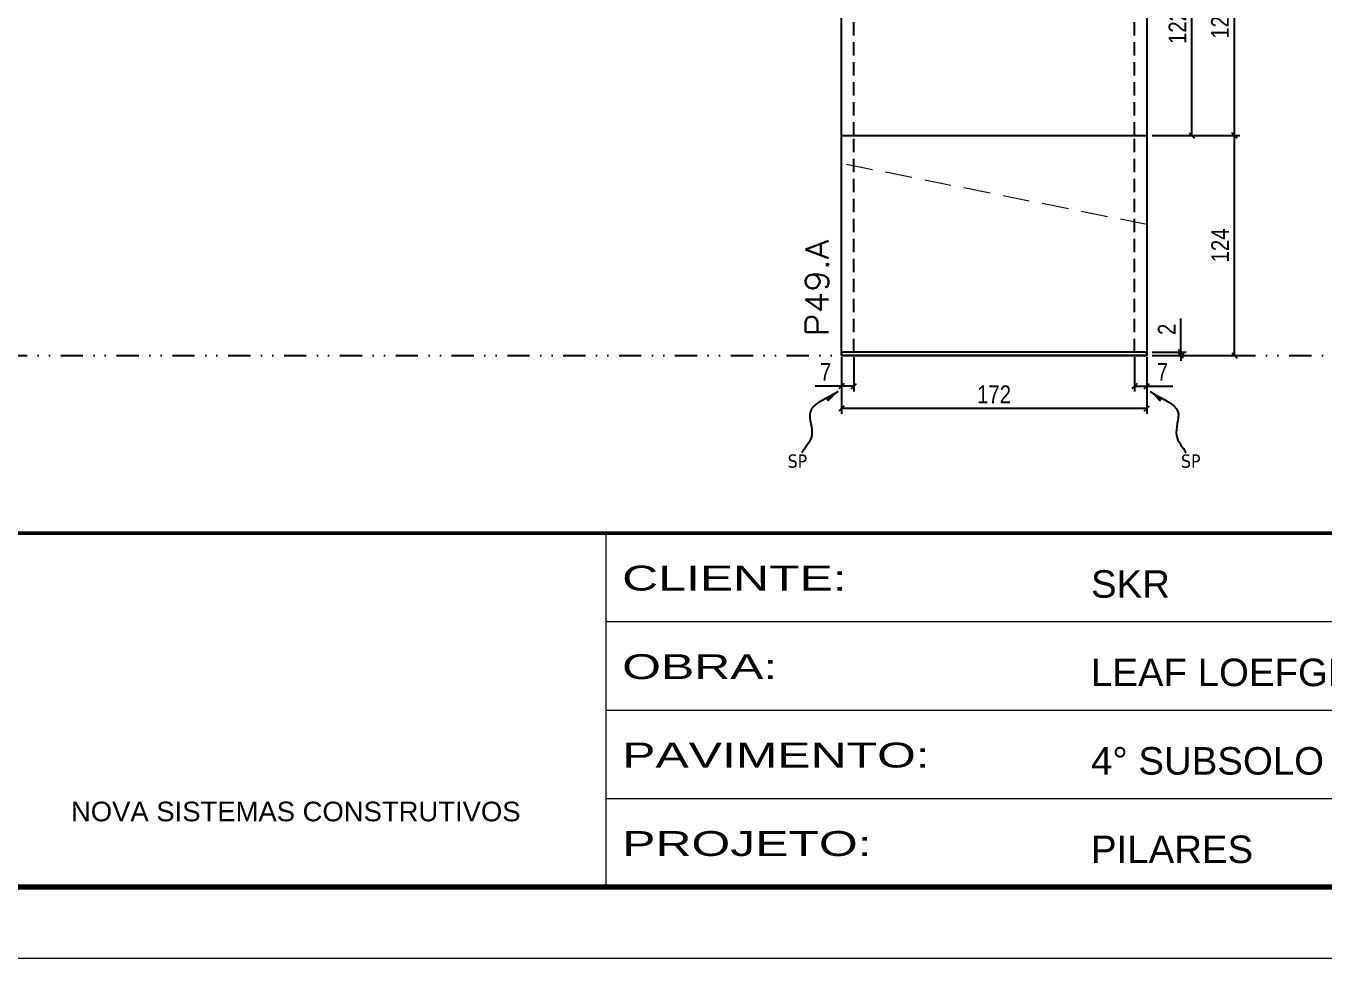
# Model space of a CAD drawing. Header units: millimetres. Extents: x 13777 to 27878, y -21631 to 6985.
# Drawn here: x 14512 to 15243, y -7848 to -7323 of the extents above; entities that cross this region are included whole.
import ezdxf

# ---------------------------------------------------------------- set-up
doc = ezdxf.new("R2010")
doc.units = ezdxf.units.MM
for name, pattern in [('CONTINUO', [0]), ('DASHED', [0.75, 0.5, -0.25]), ('DIVIDE2', [0.625, 0.25, -0.125, 0, -0.125, 0, -0.125]), ('HIDDEN', [0.375, 0.25, -0.125])]:
    doc.linetypes.add(name, pattern=pattern)
for name, color, linetype in [('COTA', 241, 'Continuous'), ('Nível', 160, 'Continuous'), ('Painéis', 200, 'Continuous'), ('Sarrafo de Pressão', 42, 'HIDDEN'), ('texto', 7, 'Continuous')]:
    doc.layers.add(name, color=color, linetype=linetype)
for name, color, linetype, lineweight in [('Folhas', 255, 'Continuous', 9), ('Hachura', 251, 'Continuous', 9), ('SARRAFO DE PRESSAO', 251, 'DASHED', 9), ('Texto Seção', 7, 'Continuous', 15)]:
    doc.layers.add(name, color=color, linetype=linetype, lineweight=lineweight)
doc.styles.add('ARIAL', font='arial.ttf')
doc.styles.add('COTA TECNICA', font='techl___.ttf', dxfattribs={"height": 10})
doc.styles.add('COTA TECNICA-50', font='techl___.ttf', dxfattribs={"height": 10})
doc.styles.add('REGUA-120', font='ROMANS.shx', dxfattribs={"height": 15})
doc.styles.get("Standard").update_dxf_attribs({"font": 'arial.ttf'})
doc.styles.add('Tecnologia', font='')
doc.styles.get('Tecnologia').set_extended_font_data('Forgotten Futurist')
doc.dimstyles.new('COTA PAINEL-50', dxfattribs={"dimtxt": 10, "dimasz": 3, "dimexe": 3, "dimexo": 3, "dimgap": 3, "dimtad": 1, "dimdec": 1, "dimzin": 12, "dimdsep": 46, "dimtxsty": 'COTA TECNICA-50', "dimblk1": 'OBLIQUE', "dimblk2": 'OBLIQUE', "dimsah": 1, "dimcen": 0.9, "dimclrd": 4, "dimclre": 4, "dimclrt": 240, "dimadec": 1, "dimazin": 3, "dimtfac": 1, "dimtdec": 1, "dimtmove": 0, "dimatfit": 3, "dimfxl": 1, "dimtolj": 1, "dimtzin": 12, "dimarcsym": 0})
doc.dimstyles.new('PAINEL', dxfattribs={"dimtxt": 10, "dimasz": 3, "dimexe": 3, "dimexo": 3, "dimgap": 3, "dimtad": 1, "dimdec": 1, "dimzin": 12, "dimdsep": 46, "dimtxsty": 'COTA TECNICA', "dimblk1": 'OBLIQUE', "dimblk2": 'OBLIQUE', "dimsah": 1, "dimcen": 0.9, "dimclrd": 4, "dimclre": 4, "dimclrt": 240, "dimadec": 1, "dimazin": 3, "dimtfac": 1, "dimtdec": 1, "dimtmove": 0, "dimatfit": 3, "dimfxl": 1, "dimtolj": 1, "dimtzin": 12, "dimarcsym": 0})
doc.dimstyles.get("Standard").update_dxf_attribs({"dimtxt": 0.18, "dimasz": 0.18, "dimexe": 0.18, "dimexo": 0.0625, "dimgap": 0.09, "dimtad": 0, "dimtih": 1, "dimtoh": 1, "dimdec": 4, "dimzin": 0, "dimdsep": 46, "dimtxsty": 'Standard', "dimcen": 0.09, "dimadec": 0, "dimazin": 0, "dimtfac": 1, "dimtdec": 4, "dimtofl": 0, "dimtmove": 0, "dimatfit": 3, "dimfxl": 1, "dimtolj": 1, "dimtzin": 0, "dimarcsym": 0})

# ---------------------------------------------------------------- blocks, each defined once
blk = doc.blocks.new('9999999999')
at = {"color": 30, "linetype": 'CONTINUO'}
for p, q in [((98564.56, 34230.21), (98564.56, 34429.45)), ((98564.56, 34379.64), (99583.98, 34379.64)), ((98564.56, 34329.83), (99487.98, 34329.83)), ((98564.56, 34280.02), (99487.98, 34280.02))]:
    blk.add_line(p, q, dxfattribs=at)
at = {"color": 30, "linetype": 'CONTINUO', "const_width": 2}
blk.add_lwpolyline([(99583.98, 34230.21), (99583.98, 34414.45, 0.414214), (99568.98, 34429.45), (98228.98, 34429.45, 0.414214), (98213.98, 34414.45), (98213.98, 34245.21, 0.414214), (98228.98, 34230.21), (99583.98, 34230.21)], format="xyb", dxfattribs=at)
at = {"layer": 'Folhas'}
blk.add_lwpolyline([(98138.98, 34190.21), (99623.98, 34190.21), (99623.98, 35240.21), (98138.98, 35240.21)], close=True, dxfattribs=at)
at = {"layer": 'Folhas', "color": 30, "const_width": 3}
blk.add_lwpolyline([(98213.98, 34230.21), (99583.98, 34230.21), (99583.98, 35200.21), (98213.98, 35200.21)], close=True, dxfattribs=at)
at = {"color": 7, "linetype": 'Continuous', "ltscale": 5, "style": 'ARIAL'}
for s, height, p in [('SKR', 15.483, (98837.68, 34393.13)), ('LEAF LOEFGREN', 15.4829, (98837.68, 34343.32)), ('4° SUBSOLO', 15.483, (98837.68, 34293.51)), ('NOVA SISTEMAS CONSTRUTIVOS', 11.0592, (98263.19, 34267.21)), ('PILARES', 15.483, (98837.68, 34243.7))]:
    blk.add_text(s, height=height, dxfattribs=at).set_placement(p)
at = {"layer": 'Folhas', "color": 7, "style": 'Tecnologia', "width": 1.5}
for s, p in [('CLIENTE:', (98573.65, 34397.17)), ('OBRA:', (98573.65, 34347.31)), ('PAVIMENTO:', (98573.65, 34297.5)), ('PROJETO:', (98573.65, 34247.69))]:
    blk.add_text(s, height=14, dxfattribs=at).set_placement(p)
blk = doc.blocks.new('_Oblique')
at = {"color": 0, "linetype": 'ByBlock', "lineweight": -2}
blk.add_line((-0.5, -0.5), (0.5, 0.5), dxfattribs=at)
blk = doc.blocks.new('*D2163')
at = {"layer": 'COTA', "color": 4, "lineweight": -2, "transparency": 16777216}
for p, q in [((14971.59, -7509.89), (14971.59, -7541.79)), ((15143.59, -7509.89), (15143.59, -7541.79)), ((15143.59, -7538.79), (14971.59, -7538.79))]:
    blk.add_line(p, q, dxfattribs=at)
at = {"layer": 'Defpoints', "color": 0, "transparency": 16777216}
for p in [(14971.59, -7506.89), (15143.59, -7506.89), (14971.59, -7538.79)]:
    blk.add_point(p, dxfattribs=at)
at = {"layer": 'COTA', "color": 4, "lineweight": -2, "transparency": 16777216, "xscale": 3, "yscale": 3, "zscale": 3, "rotation": 180}
blk.add_blockref('_Oblique', (14971.59, -7538.79), dxfattribs=at)
at = {"layer": 'COTA', "color": 4, "lineweight": -2, "transparency": 16777216, "xscale": 3, "yscale": 3, "zscale": 3}
blk.add_blockref('_Oblique', (15143.59, -7538.79), dxfattribs=at)
at = {"layer": 'COTA', "color": 240, "transparency": 16777216, "insert": (15057.59, -7530.71), "char_height": 10, "attachment_point": 5, "style": 'COTA TECNICA'}
blk.add_mtext('\\A1;172', dxfattribs=at)
blk = doc.blocks.new('*D2164')
at = {"layer": 'COTA', "color": 4, "lineweight": -2, "transparency": 16777216}
for p, q in [((14971.59, -7511.89), (14971.59, -7529.13)), ((14978.59, -7509.89), (14978.59, -7529.13)), ((14971.59, -7526.13), (14956.86, -7526.13)), ((14978.59, -7526.13), (14971.59, -7526.13))]:
    blk.add_line(p, q, dxfattribs=at)
at = {"layer": 'Defpoints', "color": 0, "transparency": 16777216}
for p in [(14978.59, -7506.89), (14971.59, -7508.89), (14971.59, -7526.13)]:
    blk.add_point(p, dxfattribs=at)
at = {"layer": 'COTA', "color": 4, "lineweight": -2, "transparency": 16777216, "xscale": 3, "yscale": 3, "zscale": 3, "rotation": 180}
blk.add_blockref('_Oblique', (14971.59, -7526.13), dxfattribs=at)
at = {"layer": 'COTA', "color": 4, "lineweight": -2, "transparency": 16777216, "xscale": 3, "yscale": 3, "zscale": 3}
blk.add_blockref('_Oblique', (14978.59, -7526.13), dxfattribs=at)
at = {"layer": 'COTA', "color": 240, "transparency": 16777216, "insert": (14962.72, -7518.06), "char_height": 10, "attachment_point": 5, "style": 'COTA TECNICA-50'}
blk.add_mtext('\\A1;7', dxfattribs=at)
blk = doc.blocks.new('*D2165')
at = {"layer": 'COTA', "color": 4, "lineweight": -2, "transparency": 16777216}
for p, q in [((15136.59, -7509.89), (15136.59, -7529.13)), ((15143.59, -7511.89), (15143.59, -7529.13)), ((15136.59, -7526.13), (15143.59, -7526.13)), ((15143.59, -7526.13), (15158.32, -7526.13))]:
    blk.add_line(p, q, dxfattribs=at)
at = {"layer": 'Defpoints', "color": 0, "transparency": 16777216}
for p in [(15136.59, -7506.89), (15143.59, -7508.89), (15143.59, -7526.13)]:
    blk.add_point(p, dxfattribs=at)
at = {"layer": 'COTA', "color": 4, "lineweight": -2, "transparency": 16777216, "xscale": 3, "yscale": 3, "zscale": 3, "rotation": 180}
blk.add_blockref('_Oblique', (15136.59, -7526.13), dxfattribs=at)
at = {"layer": 'COTA', "color": 4, "lineweight": -2, "transparency": 16777216, "xscale": 3, "yscale": 3, "zscale": 3}
blk.add_blockref('_Oblique', (15143.59, -7526.13), dxfattribs=at)
at = {"layer": 'COTA', "color": 240, "transparency": 16777216, "insert": (15152.45, -7518.06), "char_height": 10, "attachment_point": 5, "style": 'COTA TECNICA-50'}
blk.add_mtext('\\A1;7', dxfattribs=at)
blk = doc.blocks.new('*D2166')
at = {"layer": 'COTA', "color": 4, "lineweight": -2, "transparency": 16777216}
for p, q in [((15162.85, -7506.89), (15162.85, -7488.09)), ((15146.59, -7506.89), (15165.85, -7506.89)), ((15162.85, -7508.89), (15162.85, -7506.89)), ((15146.59, -7508.89), (15165.85, -7508.89)), ((15162.85, -7508.89), (15162.85, -7511.89))]:
    blk.add_line(p, q, dxfattribs=at)
at = {"layer": 'Defpoints', "color": 0, "transparency": 16777216}
for p in [(15143.59, -7506.89), (15143.59, -7508.89), (15162.85, -7508.89)]:
    blk.add_point(p, dxfattribs=at)
at = {"layer": 'COTA', "color": 4, "lineweight": -2, "transparency": 16777216, "xscale": 3, "yscale": 3, "zscale": 3}
for p, rotation in [((15162.85, -7506.89), 270), ((15162.85, -7508.89), 90)]:
    blk.add_blockref('_Oblique', p, dxfattribs=dict(at, rotation=rotation))
at = {"layer": 'COTA', "color": 240, "transparency": 16777216, "insert": (15154.85, -7494.14), "char_height": 10, "attachment_point": 5, "rotation": 90, "style": 'COTA TECNICA-50'}
blk.add_mtext('\\A1;2', dxfattribs=at)
blk = doc.blocks.new('*D2176')
at = {"layer": 'COTA', "color": 4, "linetype": 'ByBlock', "lineweight": -2, "transparency": 16777216}
for p, q in [((15146.59, -7384.89), (15195.96, -7384.89)), ((15192.96, -7508.89), (15192.96, -7384.89)), ((15146.59, -7508.89), (15195.96, -7508.89))]:
    blk.add_line(p, q, dxfattribs=at)
at = {"layer": 'Defpoints', "color": 0, "linetype": 'ByBlock', "transparency": 16777216}
for p in [(15143.59, -7384.89), (15192.96, -7384.89), (15143.59, -7508.89)]:
    blk.add_point(p, dxfattribs=at)
at = {"layer": 'COTA', "color": 4, "linetype": 'ByBlock', "lineweight": -2, "transparency": 16777216, "xscale": 3, "yscale": 3, "zscale": 3}
for p, rotation in [((15192.96, -7384.89), 90), ((15192.96, -7508.89), 270)]:
    blk.add_blockref('_Oblique', p, dxfattribs=dict(at, rotation=rotation))
at = {"layer": 'COTA', "color": 240, "linetype": 'ByBlock', "transparency": 16777216, "insert": (15184.88, -7446.89), "char_height": 10, "attachment_point": 5, "rotation": 90, "style": 'COTA TECNICA'}
blk.add_mtext('\\A1;124', dxfattribs=at)
blk = doc.blocks.new('*D2177')
at = {"layer": 'COTA', "color": 4, "linetype": 'ByBlock', "lineweight": -2, "transparency": 16777216}
for p, q in [((15146.59, -7384.89), (15195.96, -7384.89)), ((15192.96, -7508.89), (15192.96, -7384.89)), ((15146.59, -7508.89), (15195.96, -7508.89))]:
    blk.add_line(p, q, dxfattribs=at)
at = {"layer": 'Defpoints', "color": 0, "linetype": 'ByBlock', "transparency": 16777216}
for p in [(15143.59, -7384.89), (15192.96, -7384.89), (15143.59, -7508.89)]:
    blk.add_point(p, dxfattribs=at)
at = {"layer": 'COTA', "color": 4, "linetype": 'ByBlock', "lineweight": -2, "transparency": 16777216, "xscale": 3, "yscale": 3, "zscale": 3}
for p, rotation in [((15192.96, -7384.89), 90), ((15192.96, -7508.89), 270)]:
    blk.add_blockref('_Oblique', p, dxfattribs=dict(at, rotation=rotation))
at = {"layer": 'COTA', "color": 240, "linetype": 'ByBlock', "transparency": 16777216, "insert": (15184.88, -7446.89), "char_height": 10, "attachment_point": 5, "rotation": 90, "style": 'COTA TECNICA'}
blk.add_mtext('\\A1;124', dxfattribs=at)
blk = doc.blocks.new('*D2187')
at = {"layer": 'COTA', "color": 4, "lineweight": -2, "transparency": 16777216}
for p, q in [((15146.59, -7256.89), (15195.96, -7256.89)), ((15192.96, -7384.89), (15192.96, -7256.89)), ((15146.59, -7384.89), (15195.96, -7384.89))]:
    blk.add_line(p, q, dxfattribs=at)
at = {"layer": 'Defpoints', "color": 0, "transparency": 16777216}
for p in [(15143.59, -7256.89), (15192.96, -7256.89), (15143.59, -7384.89)]:
    blk.add_point(p, dxfattribs=at)
at = {"layer": 'COTA', "color": 4, "lineweight": -2, "transparency": 16777216, "xscale": 3, "yscale": 3, "zscale": 3}
for p, rotation in [((15192.96, -7256.89), 90), ((15192.96, -7384.89), 270)]:
    blk.add_blockref('_Oblique', p, dxfattribs=dict(at, rotation=rotation))
at = {"layer": 'COTA', "color": 240, "transparency": 16777216, "insert": (15184.86, -7320.89), "char_height": 10, "attachment_point": 5, "rotation": 90, "style": 'COTA TECNICA'}
blk.add_mtext('\\A1;128', dxfattribs=at)
blk = doc.blocks.new('*D2188')
at = {"layer": 'COTA', "color": 4, "lineweight": -2, "transparency": 16777216}
for p, q in [((15146.59, -7262.89), (15171.94, -7262.89)), ((15168.94, -7384.89), (15168.94, -7262.89)), ((15146.59, -7384.89), (15171.94, -7384.89))]:
    blk.add_line(p, q, dxfattribs=at)
at = {"layer": 'Defpoints', "color": 0, "transparency": 16777216}
for p in [(15143.59, -7262.89), (15168.94, -7262.89), (15143.59, -7384.89)]:
    blk.add_point(p, dxfattribs=at)
at = {"layer": 'COTA', "color": 4, "lineweight": -2, "transparency": 16777216, "xscale": 3, "yscale": 3, "zscale": 3}
for p, rotation in [((15168.94, -7262.89), 90), ((15168.94, -7384.89), 270)]:
    blk.add_blockref('_Oblique', p, dxfattribs=dict(at, rotation=rotation))
at = {"layer": 'COTA', "color": 240, "transparency": 16777216, "insert": (15160.88, -7323.89), "char_height": 10, "attachment_point": 5, "rotation": 90, "style": 'COTA TECNICA'}
blk.add_mtext('\\A1;122', dxfattribs=at)

msp = doc.modelspace()

# ---------------------------------------------------------------- linework, layer by layer
at = {"layer": 'Hachura', "linetype": 'DASHED', "ltscale": 30}
msp.add_line((15143.59, -7435.1), (14971.59, -7400.7), dxfattribs=at)
at = {"layer": 'Nível', "color": 4, "linetype": 'DIVIDE2', "ltscale": 50}
msp.add_line((13777.11, -7508.89), (21531.15, -7508.89), dxfattribs=at)
at = {"layer": 'Painéis'}
for p, q in [((14971.59, -7508.89), (14971.59, -7256.89)), ((15143.59, -7256.89), (15143.59, -7508.89)), ((14971.59, -7384.89), (15143.59, -7384.89)), ((15143.59, -7508.89), (14971.59, -7508.89))]:
    msp.add_line(p, q, dxfattribs=at)
msp.add_lwpolyline([(15143.59, -7506.89), (14971.59, -7506.89), (14971.59, -7508.89), (15143.59, -7508.89)], close=True, dxfattribs=at)
at = {"layer": 'Sarrafo de Pressão', "ltscale": 30}
for p, q in [((14978.59, -7384.89), (14978.59, -7256.89)), ((15136.59, -7384.89), (15136.59, -7256.89)), ((14978.59, -7506.89), (14978.59, -7384.89)), ((15136.59, -7506.89), (15136.59, -7384.89))]:
    msp.add_line(p, q, dxfattribs=at)

# ---------------------------------------------------------------- block references
at = {"layer": 'SARRAFO DE PRESSAO', "color": 6, "linetype": 'ByBlock'}
msp.add_blockref('9999999999', (-83725.51, -42038.38), dxfattribs=at)

# ---------------------------------------------------------------- texts
at = {"layer": 'texto', "color": 0, "char_height": 7.5, "attachment_point": 5}
for insert in [(14946.81, -7568.38), (15168.36, -7568.38)]:
    msp.add_mtext('{\\fTahoma|b0|i0|c0|p34;\\C4;SP}', dxfattribs=dict(at, insert=insert))
at = {"layer": 'Texto Seção', "style": 'REGUA-120', "width": 1.1}
msp.add_text('P49.A', height=13, rotation=90, dxfattribs=at).set_placement((14964.34, -7498.13))

# ---------------------------------------------------------------- dimensions: what is measured, and where the dimension line sits
at = {"layer": 'COTA'}
for base, p1, p2, angle, dimstyle, picture, middle in [((15192.96, -7256.89), (15143.59, -7384.89), (15143.59, -7256.89), 90, 'PAINEL', '*D2187', (15184.86, -7320.89)), ((15168.94, -7262.89), (15143.59, -7384.89), (15143.59, -7262.89), 90, 'PAINEL', '*D2188', (15160.88, -7323.89)), ((14971.59, -7526.13), (14978.59, -7506.89), (14971.59, -7508.89), 180, 'COTA PAINEL-50', '*D2164', (14962.72, -7518.06))]:
    dim = msp.add_linear_dim(base=base, p1=p1, p2=p2, angle=angle, dimstyle=dimstyle, dxfattribs=at)
    dim.commit()
    dim.dimension.update_dxf_attribs({"geometry": picture, "text_midpoint": middle})
at = {"layer": 'COTA', "linetype": 'ByBlock'}
for picture in ['*D2176', '*D2177']:
    dim = msp.add_aligned_dim(p1=(15143.59, -7508.89), p2=(15143.59, -7384.89), distance=-49.37, dimstyle='PAINEL', dxfattribs=at)
    dim.commit()
    dim.dimension.update_dxf_attribs({"geometry": picture, "text_midpoint": (15184.88, -7446.89)})
at = {"layer": 'COTA'}
dim = msp.add_linear_dim(base=(15162.85, -7508.89), p1=(15143.59, -7506.89), p2=(15143.59, -7508.89), angle=90, dimstyle='COTA PAINEL-50', dxfattribs=at)
dim.commit()
dim.dimension.update_dxf_attribs({"geometry": '*D2166', "text_midpoint": (15162.85, -7494.14), "dimtype": 160})
dim = msp.add_linear_dim(base=(14971.59, -7538.79), p1=(15143.59, -7506.89), p2=(14971.59, -7506.89), angle=180, dimstyle='PAINEL', override={"dimarcsym": 2}, dxfattribs=at)
dim.commit()
dim.dimension.update_dxf_attribs({"geometry": '*D2163', "text_midpoint": (15057.59, -7530.71)})
dim = msp.add_linear_dim(base=(15143.59, -7526.13), p1=(15136.59, -7506.89), p2=(15143.59, -7508.89), dimstyle='COTA PAINEL-50', dxfattribs=at)
dim.commit()
dim.dimension.update_dxf_attribs({"geometry": '*D2165', "text_midpoint": (15152.45, -7518.06)})

# ---------------------------------------------------------------- leaders
at = {"layer": 'COTA', "path_type": 1}
for points in [[(14969.76, -7529.07), (14953.97, -7540.91), (14954.9, -7553.91), (14949.35, -7563.69)], [(15145.42, -7529.07), (15161.2, -7540.91), (15160.28, -7553.91), (15165.83, -7563.69)]]:
    msp.add_leader(points, dimstyle='Standard', override={"dimasz": 8}, dxfattribs=at)

doc.saveas('drawing.dxf')
